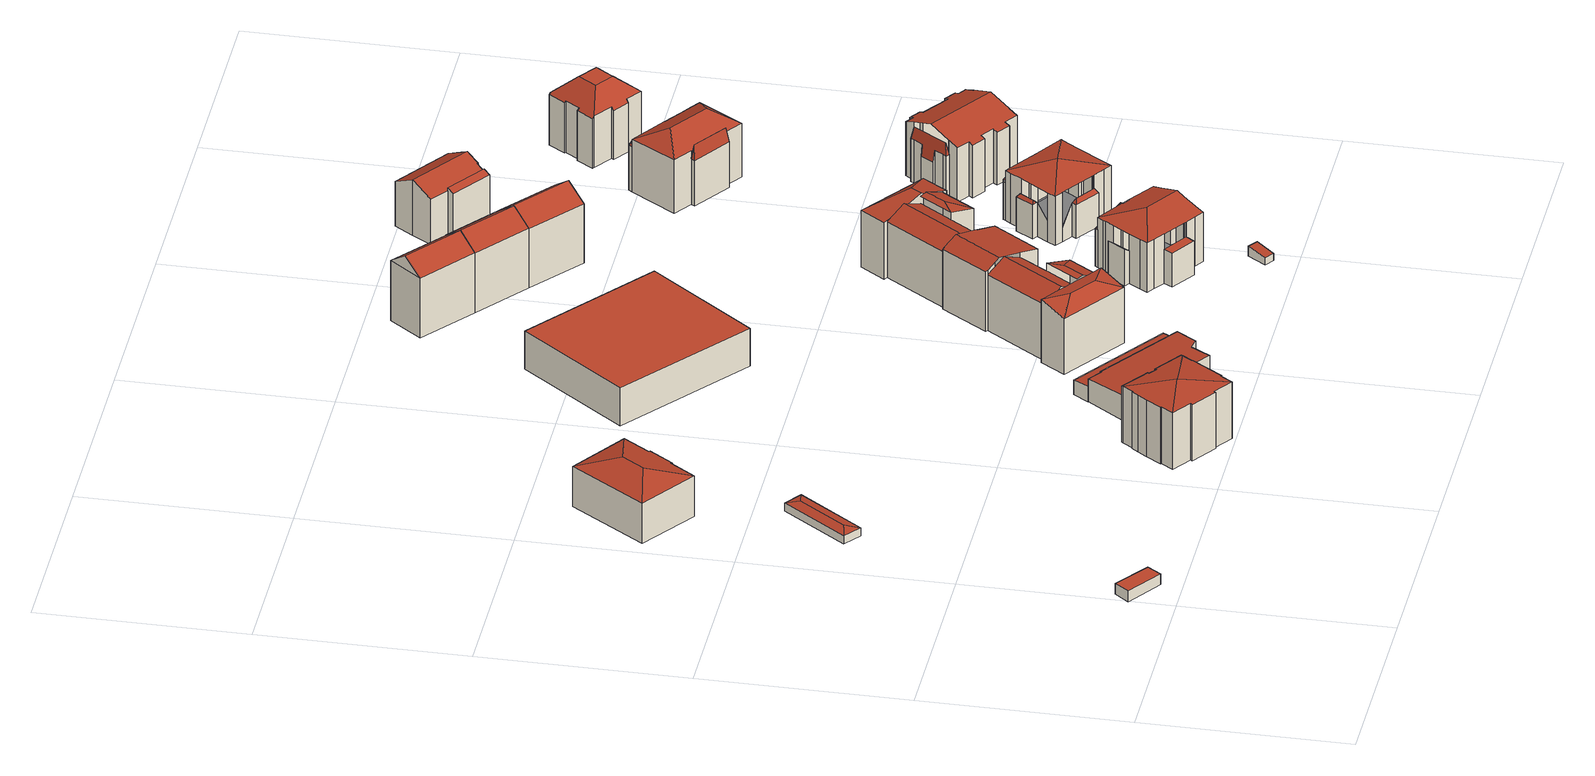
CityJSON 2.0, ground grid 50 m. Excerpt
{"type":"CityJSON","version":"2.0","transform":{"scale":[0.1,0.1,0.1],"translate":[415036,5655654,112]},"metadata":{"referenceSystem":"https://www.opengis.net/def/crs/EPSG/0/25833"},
"CityObjects":{
"building1":{"type":"Building","attributes":{"Dachtyp_tdc":"tdcPolyFlatRoof","Gemeindeschluessel":14612000,"Dachneigung":0,"QualitaetDacherkennung":69,"Geometrietyp2DReferenz":"3000","measuredHeight":2.76,"function":"31001_9998","roofType":"1000"},"geometry":[{"type":"Solid","lod":"2","boundaries":[[[[0,1,2,3]],[[1,4,5,2]],[[4,6,7,5]],[[6,0,3,7]],[[3,2,5,7]],[[6,4,1,0]]]],"semantics":{"surfaces":[{"type":"WallSurface"},{"type":"GroundSurface"},{"type":"RoofSurface"}],"values":[[0,0,0,0,1,2]]}}]},
"building2":{"type":"Building","attributes":{"Dachtyp_tdc":"tdcFreeFormRoof","Gemeindeschluessel":14612000,"Dachneigung":12.71,"QualitaetDacherkennung":37,"Geometrietyp2DReferenz":"3000","measuredHeight":2.63,"function":"31001_9998","roofType":"5000"},"geometry":[{"type":"Solid","lod":"2","boundaries":[[[[8,9,10,11]],[[9,12,13,10]],[[12,14,15,13]],[[14,8,11,15]],[[16,17,14,12]],[[16,12,9]],[[17,16,9,8]],[[17,8,14]],[[11,10,13,15]]]],"semantics":{"surfaces":[{"type":"WallSurface"},{"type":"RoofSurface"},{"type":"GroundSurface"}],"values":[[0,0,0,0,1,1,1,1,2]]}}]},
"building3":{"type":"Building","attributes":{"Dachtyp_tdc":"tdcHipRoof","Gemeindeschluessel":14612000,"Dachneigung":14.93,"QualitaetDacherkennung":71,"Geometrietyp2DReferenz":"3000","measuredHeight":12.86,"function":"31001_9998","roofType":"3200"},"geometry":[{"type":"Solid","lod":"2","boundaries":[[[[18,19,20,21]],[[19,22,23,20]],[[22,24,25,23]],[[24,26,27,25]],[[26,28,29,27]],[[28,30,31,29]],[[30,32,33,31]],[[32,18,21,33]],[[28,26,34]],[[24,22,35]],[[26,24,35,34]],[[22,19,18,32,30,28,34,35]],[[21,20,23,25,27,29,31,33]]]],"semantics":{"surfaces":[{"type":"WallSurface"},{"type":"RoofSurface"},{"type":"GroundSurface"}],"values":[[0,0,0,0,0,0,0,0,1,1,1,1,2]]}}]},
"building4":{"type":"Building","attributes":{"Dachtyp_tdc":"tdcTentRoof","Gemeindeschluessel":14612000,"Dachneigung":10.24,"QualitaetDacherkennung":64,"Geometrietyp2DReferenz":"3000","measuredHeight":16.2,"function":"31001_9998","roofType":"3500"},"geometry":[{"type":"Solid","lod":"2","boundaries":[[[[36,37,38,39]],[[37,40,41,38]],[[40,42,43,41]],[[42,44,45,43]],[[44,46,47,45]],[[46,48,49,47]],[[48,50,51,49]],[[50,52,53,51]],[[52,54,55,53]],[[54,56,57,55]],[[56,58,59,57]],[[58,60,61,59]],[[60,62,63,61]],[[62,64,65,63]],[[64,66,67,65]],[[66,68,69,67]],[[68,70,71,69]],[[70,72,73,71]],[[72,74,75,73]],[[74,76,77,75]],[[76,78,79,77]],[[78,80,81,79]],[[80,82,83,81]],[[82,84,85,83]],[[84,36,39,85]],[[60,58,56,54,52,50,48,46,44,86]],[[70,68,66,64,62,60,86]],[[80,78,76,74,72,70,86]],[[44,42,40,37,36,84,82,80,86]],[[39,38,41,43,45,47,49,51,53,55,57,59,61,63,65,67,69,71,73,75,77,79,81,83,85]]]],"semantics":{"surfaces":[{"type":"WallSurface"},{"type":"RoofSurface"},{"type":"GroundSurface"}],"values":[[0,0,0,0,0,0,0,0,0,0,0,0,0,0,0,0,0,0,0,0,0,0,0,0,0,1,1,1,1,2]]}}]},
"building5":{"type":"Building","attributes":{"Dachtyp_tdc":"tdcPolyFlatRoof","Gemeindeschluessel":14612000,"Dachneigung":2.62,"QualitaetDacherkennung":71,"Geometrietyp2DReferenz":"3000","measuredHeight":6.66,"function":"31001_9998","roofType":"2100"},"geometry":[{"type":"Solid","lod":"2","boundaries":[[[[87,88,89,90]],[[88,91,92,89]],[[91,93,94,92]],[[93,95,96,94]],[[95,97,98,96]],[[97,99,100,98]],[[99,101,102,100]],[[101,103,104,102]],[[103,87,90,104]],[[103,101,99,97,95,93,91,88,87]],[[90,89,92,94,96,98,100,102,104]]]],"semantics":{"surfaces":[{"type":"WallSurface"},{"type":"RoofSurface"},{"type":"GroundSurface"}],"values":[[0,0,0,0,0,0,0,0,0,1,2]]}}]},
"building6":{"type":"Building","attributes":{"Dachtyp_tdc":"tdcPolyFlatRoof","Gemeindeschluessel":14612000,"Dachneigung":3.38,"QualitaetDacherkennung":70,"Geometrietyp2DReferenz":"3000","measuredHeight":4.1,"function":"31001_9998","roofType":"2100"},"geometry":[{"type":"Solid","lod":"2","boundaries":[[[[105,106,107,108]],[[106,109,110,107]],[[109,111,112,110]],[[111,113,114,112]],[[113,115,116,114]],[[115,105,108,116]],[[115,113,111,109,106,105]],[[108,107,110,112,114,116]]]],"semantics":{"surfaces":[{"type":"WallSurface"},{"type":"RoofSurface"},{"type":"GroundSurface"}],"values":[[0,0,0,0,0,0,1,2]]}}]},
"building7":{"type":"Building","attributes":{"Dachtyp_tdc":"tdcPolyFlatRoof","Gemeindeschluessel":14612000,"Dachneigung":0,"QualitaetDacherkennung":3,"Geometrietyp2DReferenz":"3000","measuredHeight":9.87,"function":"31001_3211","roofType":"1000"},"geometry":[{"type":"Solid","lod":"2","boundaries":[[[[117,118,119,120]],[[118,121,122,119]],[[121,123,124,122]],[[123,117,120,124]],[[123,121,118,117]],[[120,119,122,124]]]],"semantics":{"surfaces":[{"type":"WallSurface"},{"type":"RoofSurface"},{"type":"GroundSurface"}],"values":[[0,0,0,0,1,2]]}}]},
"building8":{"type":"Building","attributes":{"name":"51. Grundschule An den Platanen Dresden","Gemeindeschluessel":14612000,"Geometrietyp2DReferenz":"3000","function":"31001_3021","roofType":"9999"},"children":["building8-1","building8-2","building8-3","building8-4","building8-5","building8-6","building8-7"]},
"building8-1":{"type":"BuildingPart","attributes":{"Dachtyp_tdc":"tdcHipAndGableRoof","Dachneigung":25.54,"QualitaetDacherkennung":54,"Geometrietyp2DReferenz":"3000","measuredHeight":17.11,"roofType":"5000"},"parents":["building8"],"geometry":[{"type":"MultiSurface","lod":"2","boundaries":[[[125,126,127,128]],[[126,129,130,131,127]],[[129,126,132]],[[126,125,133,134,132]],[[135,129,132,134,136,137]],[[128,127,131,138,139]]],"semantics":{"surfaces":[{"type":"WallSurface"},{"type":"RoofSurface"},{"type":"GroundSurface"}],"values":[0,0,1,1,1,2]}}]},
"building8-2":{"type":"BuildingPart","attributes":{"Dachtyp_tdc":"tdcGableRoof","Dachneigung":26.03,"QualitaetDacherkennung":68,"Geometrietyp2DReferenz":"3000","measuredHeight":17.09,"roofType":"3100"},"parents":["building8"],"geometry":[{"type":"MultiSurface","lod":"2","boundaries":[[[140,141,142,143]],[[141,140,144,145,146,147]],[[148,130,149,150,146,145]],[[143,142,138,131,151,152]]],"semantics":{"surfaces":[{"type":"WallSurface"},{"type":"RoofSurface"},{"type":"GroundSurface"}],"values":[0,1,1,2]}}]},
"building8-3":{"type":"BuildingPart","attributes":{"Dachtyp_tdc":"tdcHipRoof","Dachneigung":34.78,"QualitaetDacherkennung":42,"Geometrietyp2DReferenz":"3000","measuredHeight":17.16,"roofType":"3200"},"parents":["building8"],"geometry":[{"type":"MultiSurface","lod":"2","boundaries":[[[153,154,155,156,157]],[[154,158,159,155]],[[158,160,161,159]],[[160,162,163,161]],[[162,164,165,163]],[[164,166,165]],[[162,160,167]],[[158,154,168]],[[160,158,168,167]],[[154,153,169,170,171,172,173,164,162,167,168]],[[174,156,155,159,161,163,165]]],"semantics":{"surfaces":[{"type":"WallSurface"},{"type":"RoofSurface"},{"type":"GroundSurface"}],"values":[0,0,0,0,0,0,1,1,1,1,2]}}]},
"building8-4":{"type":"BuildingPart","attributes":{"Dachtyp_tdc":"tdcGableRoof","Dachneigung":14.1,"QualitaetDacherkennung":38,"Geometrietyp2DReferenz":"3000","measuredHeight":17.57,"roofType":"3100"},"parents":["building8"],"geometry":[{"type":"MultiSurface","lod":"2","boundaries":[[[175,176,140,143,177]],[[178,179,180,151,148]],[[179,181,182,180]],[[181,183,184,182]],[[183,185,186,184]],[[187,188,189,190,191]],[[188,175,177,189]],[[192,183,181,179,178,193]],[[193,176,175,188,187,192]],[[177,143,152,151,180,182,184,194,190,189]]],"semantics":{"surfaces":[{"type":"WallSurface"},{"type":"RoofSurface"},{"type":"GroundSurface"}],"values":[0,0,0,0,0,0,0,1,1,2]}}]},
"building8-5":{"type":"BuildingPart","attributes":{"Dachtyp_tdc":"tdcGableRoof","Dachneigung":25.75,"QualitaetDacherkennung":69,"Geometrietyp2DReferenz":"3000","measuredHeight":17.12,"roofType":"3100"},"parents":["building8"],"geometry":[{"type":"MultiSurface","lod":"2","boundaries":[[[186,195,196,184]],[[166,191,190,165]],[[197,185,198,199,172,200]],[[166,173,199,198,201,191]],[[186,185,197,195]],[[196,174,165,190,194,184]]],"semantics":{"surfaces":[{"type":"WallSurface"},{"type":"RoofSurface"},{"type":"GroundSurface"}],"values":[0,0,1,1,0,2]}}]},
"building8-6":{"type":"BuildingPart","attributes":{"Dachtyp_tdc":"tdcHipAndGableRoof","Dachneigung":25.68,"QualitaetDacherkennung":59,"Geometrietyp2DReferenz":"3000","measuredHeight":17.2,"roofType":"5000"},"parents":["building8"],"geometry":[{"type":"MultiSurface","lod":"2","boundaries":[[[202,203,204,196,195,197]],[[203,157,156,204]],[[203,202,205]],[[202,206,207,205]],[[157,203,205,207,169]],[[174,196,204,156]]],"semantics":{"surfaces":[{"type":"WallSurface"},{"type":"RoofSurface"},{"type":"GroundSurface"}],"values":[0,0,1,1,1,2]}}]},
"building8-7":{"type":"BuildingPart","attributes":{"Dachtyp_tdc":"tdcHipAndGableRoof","Dachneigung":12.92,"QualitaetDacherkennung":42,"Geometrietyp2DReferenz":"3000","measuredHeight":17.46,"roofType":"5000"},"parents":["building8"],"geometry":[{"type":"MultiSurface","lod":"2","boundaries":[[[208,142,141]],[[208,209,210,142]],[[209,211,212,210]],[[211,213,214,212]],[[213,215,216,214]],[[215,217,128,216]],[[217,125,128]],[[213,211,218]],[[211,209,208,147,150,219,220,218]],[[220,136,133,217,215,213,218]],[[139,138,142,210,212,214,216,128]]],"semantics":{"surfaces":[{"type":"WallSurface"},{"type":"RoofSurface"},{"type":"GroundSurface"}],"values":[0,0,0,0,0,0,0,1,1,1,2]}}]},
"building9":{"type":"Building","attributes":{"Dachtyp_tdc":"tdcGableRoof","Gemeindeschluessel":14612000,"Dachneigung":35.51,"QualitaetDacherkennung":76,"Geometrietyp2DReferenz":"3000","measuredHeight":19.18,"function":"31001_9998","roofType":"3100"},"geometry":[{"type":"Solid","lod":"2","boundaries":[[[[221,222,223,224]],[[222,225,226,223]],[[225,227,228,226]],[[227,221,224,228]],[[225,222,229]],[[221,227,230]],[[222,221,230,229]],[[227,225,229,230]],[[224,223,226,228]]]],"semantics":{"surfaces":[{"type":"WallSurface"},{"type":"RoofSurface"},{"type":"GroundSurface"}],"values":[[0,0,0,0,0,0,1,1,2]]}}]},
"building10":{"type":"Building","attributes":{"Dachtyp_tdc":"tdcPolyFlatRoof","Gemeindeschluessel":14612000,"Dachneigung":8.38,"QualitaetDacherkennung":58,"Geometrietyp2DReferenz":"3000","measuredHeight":2.57,"function":"31001_9998","roofType":"2100"},"geometry":[{"type":"Solid","lod":"2","boundaries":[[[[231,232,233,234]],[[231,235,236,232]],[[233,237,238,234]],[[232,236,237,233]],[[236,235,238,237]],[[235,231,234,238]]]],"semantics":{"surfaces":[{"type":"WallSurface"},{"type":"RoofSurface"},{"type":"GroundSurface"}],"values":[[0,1,2,0,0,0]]}}]},
"building11":{"type":"Building","attributes":{"Gemeindeschluessel":14612000,"Geometrietyp2DReferenz":"3000","function":"31001_9998","roofType":"9999"},"children":["building11-1","building11-2","building11-3","building11-4","building11-5","building11-6"]},
"building11-1":{"type":"BuildingPart","attributes":{"Dachtyp_tdc":"tdcPolyFlatRoof","Dachneigung":0,"QualitaetDacherkennung":38,"Geometrietyp2DReferenz":"3000","measuredHeight":8.93,"roofType":"1000"},"parents":["building11"],"geometry":[{"type":"MultiSurface","lod":"2","boundaries":[[[239,240,241,242]],[[243,244,245,246]],[[244,247,248,245]],[[247,239,242,248]],[[247,244,243,240,239]],[[242,241,246,245,248]]],"semantics":{"surfaces":[{"type":"WallSurface"},{"type":"RoofSurface"},{"type":"GroundSurface"}],"values":[0,0,0,0,1,2]}}]},
"building11-2":{"type":"BuildingPart","attributes":{"Dachtyp_tdc":"tdcFreeFormRoof","Dachneigung":45.51,"QualitaetDacherkennung":10,"Geometrietyp2DReferenz":"3000","measuredHeight":9.56,"roofType":"5000"},"parents":["building11"],"geometry":[{"type":"MultiSurface","lod":"2","boundaries":[[[249,250,251,252]],[[250,253,254,251]],[[253,255,256,254]],[[257,255,253]],[[258,257,253,250]],[[258,250,249]],[[257,258,249,259,255]],[[252,251,254,256,260]]],"semantics":{"surfaces":[{"type":"WallSurface"},{"type":"RoofSurface"},{"type":"GroundSurface"}],"values":[0,0,0,1,1,1,1,2]}}]},
"building11-3":{"type":"BuildingPart","attributes":{"Dachtyp_tdc":"tdcPolyFlatRoof","Dachneigung":36.51,"QualitaetDacherkennung":30,"Geometrietyp2DReferenz":"3000","measuredHeight":9.59,"roofType":"2100"},"parents":["building11"],"geometry":[{"type":"MultiSurface","lod":"2","boundaries":[[[261,262,263,264]],[[262,265,266,263]],[[265,267,268,266]],[[267,265,262,261]],[[264,263,266,268]]],"semantics":{"surfaces":[{"type":"WallSurface"},{"type":"RoofSurface"},{"type":"GroundSurface"}],"values":[0,0,0,1,2]}}]},
"building11-4":{"type":"BuildingPart","attributes":{"Dachtyp_tdc":"tdcFreeFormRoof","Dachneigung":57.01,"QualitaetDacherkennung":15,"Geometrietyp2DReferenz":"3000","measuredHeight":11.23,"roofType":"5000"},"parents":["building11"],"geometry":[{"type":"MultiSurface","lod":"2","boundaries":[[[269,270,271,272]],[[270,273,274,271]],[[275,269,272,276]],[[273,270,277]],[[270,269,278,277]],[[278,275,273,277]],[[275,278,269]],[[272,271,274,276]]],"semantics":{"surfaces":[{"type":"WallSurface"},{"type":"RoofSurface"},{"type":"GroundSurface"}],"values":[0,0,0,1,1,1,0,2]}}]},
"building11-5":{"type":"BuildingPart","attributes":{"Dachtyp_tdc":"tdcPolyFlatRoof","Dachneigung":21.27,"QualitaetDacherkennung":13,"Geometrietyp2DReferenz":"3000","measuredHeight":13.03,"roofType":"2100"},"parents":["building11"],"geometry":[{"type":"MultiSurface","lod":"2","boundaries":[[[279,280,281,282]],[[280,283,284,281]],[[285,279,282,286]],[[285,283,280,279]],[[282,281,284,286]]],"semantics":{"surfaces":[{"type":"WallSurface"},{"type":"RoofSurface"},{"type":"GroundSurface"}],"values":[0,0,0,1,2]}}]},
"building11-6":{"type":"BuildingPart","attributes":{"Dachtyp_tdc":"tdcHipAndGableRoof","Dachneigung":15.83,"QualitaetDacherkennung":47,"Geometrietyp2DReferenz":"3000","measuredHeight":15.19,"roofType":"5000"},"parents":["building11"],"geometry":[{"type":"MultiSurface","lod":"2","boundaries":[[[287,288,275,276,284,283]],[[289,290,291,292,293,294,295,296]],[[295,297,298,299,300,301,302,303,304,305,296]],[[305,306,307,308,288,287,289,296]],[[274,309,252,260,256,310,311,312,245,246,241,313,314,315,264,268,316,317,286,284,276]],[[308,307,309,274,273]],[[307,306,252,309]],[[306,249,252]],[[304,303,310,256,255]],[[303,302,311,310]],[[302,301,312,311]],[[301,300,245,312]],[[300,299,243,246,245]],[[298,241,240]],[[298,297,313,241]],[[297,295,314,313]],[[295,294,315,314]],[[294,293,264,315]],[[293,261,264]],[[292,268,267]],[[292,291,316,268]],[[291,290,317,316]],[[290,289,285,286,317]]],"semantics":{"surfaces":[{"type":"WallSurface"},{"type":"RoofSurface"},{"type":"GroundSurface"}],"values":[0,1,1,1,2,0,0,0,0,0,0,0,0,0,0,0,0,0,0,0,0,0,0]}}]},
"building12":{"type":"Building","attributes":{"Dachtyp_tdc":"tdcGableRoof","Gemeindeschluessel":14612000,"Dachneigung":35.59,"QualitaetDacherkennung":76,"Geometrietyp2DReferenz":"3000","measuredHeight":19.2,"function":"31001_9998","roofType":"3100"},"geometry":[{"type":"Solid","lod":"2","boundaries":[[[[318,319,320,223]],[[319,321,322,320]],[[321,323,226,322]],[[323,318,223,226]],[[321,319,324]],[[318,323,325]],[[319,318,325,324]],[[323,321,324,325]],[[223,320,322,226]]]],"semantics":{"surfaces":[{"type":"WallSurface"},{"type":"RoofSurface"},{"type":"GroundSurface"}],"values":[[0,0,0,0,0,0,1,1,2]]}}]},
"building13":{"type":"Building","attributes":{"Dachtyp_tdc":"tdcGableRoof","Gemeindeschluessel":14612000,"Dachneigung":35.49,"QualitaetDacherkennung":74,"Geometrietyp2DReferenz":"3000","measuredHeight":19.19,"function":"31001_9998","roofType":"3100"},"geometry":[{"type":"Solid","lod":"2","boundaries":[[[[326,327,328,320]],[[327,329,330,328]],[[329,331,322,330]],[[331,326,320,322]],[[329,327,332]],[[326,331,333]],[[327,326,333,332]],[[331,329,332,333]],[[320,328,330,322]]]],"semantics":{"surfaces":[{"type":"WallSurface"},{"type":"RoofSurface"},{"type":"GroundSurface"}],"values":[[0,0,0,0,0,0,1,1,2]]}}]},
"building14":{"type":"Building","attributes":{"Gemeindeschluessel":14612000,"Geometrietyp2DReferenz":"3000","function":"31001_9998","roofType":"9999"},"children":["building14-1","building14-2","building14-3","building14-4","building14-5","building14-6"]},
"building14-1":{"type":"BuildingPart","attributes":{"Dachtyp_tdc":"tdcFreeFormRoof","Dachneigung":45.38,"QualitaetDacherkennung":13,"Geometrietyp2DReferenz":"3000","measuredHeight":9.61,"roofType":"5000"},"parents":["building14"],"geometry":[{"type":"MultiSurface","lod":"2","boundaries":[[[334,335,336,337]],[[335,338,339,336]],[[338,340,341,339]],[[342,343,344,345]],[[343,334,337,344]],[[346,340,338,335,347]],[[335,334,343,347]],[[343,342,346,347]],[[337,336,339,341,348,345,344]]],"semantics":{"surfaces":[{"type":"WallSurface"},{"type":"RoofSurface"},{"type":"GroundSurface"}],"values":[0,0,0,0,0,1,1,1,2]}}]},
"building14-2":{"type":"BuildingPart","attributes":{"Dachtyp_tdc":"tdcTentRoof","Dachneigung":16.55,"QualitaetDacherkennung":51,"Geometrietyp2DReferenz":"3000","measuredHeight":15.29,"roofType":"3500"},"parents":["building14"],"geometry":[{"type":"MultiSurface","lod":"2","boundaries":[[[349,350,351,352,353]],[[354,355,356,357,349,353]],[[358,359,360,361,362,354,353]],[[352,363,364,365,358,353]],[[366,367,368,369,370,371,345,348,341,372,373,374,375,376,377,378,379,380,381]],[[358,365,379,378]],[[365,382,379]],[[364,363,366,381]],[[363,352,367,366]],[[352,383,384,367]],[[351,350,385,369,368,386]],[[349,357,371,370,387]],[[357,356,345,371]],[[356,342,345]],[[355,341,340]],[[355,354,372,341]],[[354,362,373,372]],[[362,361,374,373]],[[361,388,374]],[[360,359,377,376,389]],[[359,358,378,377]]],"semantics":{"surfaces":[{"type":"RoofSurface"},{"type":"GroundSurface"},{"type":"WallSurface"}],"values":[0,0,0,0,1,2,2,2,2,2,2,2,2,2,2,2,2,2,2,2,2]}}]},
"building14-3":{"type":"BuildingPart","attributes":{"Dachtyp_tdc":"tdcFreeFormRoof","Dachneigung":46.79,"QualitaetDacherkennung":14,"Geometrietyp2DReferenz":"3000","measuredHeight":9.69,"roofType":"5000"},"parents":["building14"],"geometry":[{"type":"MultiSurface","lod":"2","boundaries":[[[382,390,380,379]],[[390,391,392,380]],[[391,393,394,392]],[[393,395,381,394]],[[395,393,396]],[[393,391,397,396]],[[391,390,397]],[[390,382,398]],[[390,398,395,396,397]],[[380,392,394,381,380,379]]],"semantics":{"surfaces":[{"type":"WallSurface"},{"type":"RoofSurface"},{"type":"GroundSurface"}],"values":[0,0,0,0,1,1,1,1,1,2]}}]},
"building14-4":{"type":"BuildingPart","attributes":{"Dachtyp_tdc":"tdcFreeFormRoof","Dachneigung":59.62,"QualitaetDacherkennung":29,"Geometrietyp2DReferenz":"3000","measuredHeight":10.03,"roofType":"5000"},"parents":["building14"],"geometry":[{"type":"MultiSurface","lod":"2","boundaries":[[[399,400,375,401]],[[400,402,377,375]],[[402,389,376,377]],[[388,403,404,374]],[[403,399,401,404]],[[400,389,402,400,399,405]],[[399,403,406,405]],[[403,388,406]],[[388,400,405,406]],[[401,375,377,376,375,374,404]]],"semantics":{"surfaces":[{"type":"WallSurface"},{"type":"RoofSurface"},{"type":"GroundSurface"}],"values":[0,0,0,0,0,1,1,1,1,2]}}]},
"building14-5":{"type":"BuildingPart","attributes":{"Dachtyp_tdc":"tdcFreeFormRoof","Dachneigung":71.52,"QualitaetDacherkennung":20,"Geometrietyp2DReferenz":"3000","measuredHeight":11.53,"roofType":"5000"},"parents":["building14"],"geometry":[{"type":"MultiSurface","lod":"2","boundaries":[[[407,408,409,410]],[[408,387,370,409]],[[385,407,410,369]],[[387,408,411]],[[412,411,408,407]],[[412,407,385]],[[385,387,411,412]],[[410,409,370,369]]],"semantics":{"surfaces":[{"type":"WallSurface"},{"type":"RoofSurface"},{"type":"GroundSurface"}],"values":[0,0,0,1,1,1,1,2]}}]},
"building14-6":{"type":"BuildingPart","attributes":{"Dachtyp_tdc":"tdcGableRoof","Dachneigung":13.61,"QualitaetDacherkennung":9,"Geometrietyp2DReferenz":"3000","measuredHeight":11.21,"roofType":"3100"},"parents":["building14"],"geometry":[{"type":"MultiSurface","lod":"2","boundaries":[[[384,413,414,367]],[[413,415,416,414]],[[417,418,383,419]],[[415,417,419,386]],[[384,383,418,413]],[[413,418,417,415]],[[416,368,367,414]],[[415,386,368,416]]],"semantics":{"surfaces":[{"type":"WallSurface"},{"type":"RoofSurface"},{"type":"GroundSurface"}],"values":[0,0,1,1,0,0,2,0]}}]},
"building15":{"type":"Building","attributes":{"Gemeindeschluessel":14612000,"Geometrietyp2DReferenz":"3000","function":"31001_9998","roofType":"9999"},"children":["building15-1","building15-2"]},
"building15-1":{"type":"BuildingPart","attributes":{"Dachtyp_tdc":"tdcPolyFlatRoof","Dachneigung":26.9,"QualitaetDacherkennung":48,"Geometrietyp2DReferenz":"3000","measuredHeight":12.46,"roofType":"2100"},"parents":["building15"],"geometry":[{"type":"MultiSurface","lod":"2","boundaries":[[[420,421,422,423,424]],[[421,425,426,422]],[[425,427,428,429,426]],[[425,421,420,427]],[[429,423,422,426]]],"semantics":{"surfaces":[{"type":"WallSurface"},{"type":"RoofSurface"},{"type":"GroundSurface"}],"values":[0,0,0,1,2]}}]},
"building15-2":{"type":"BuildingPart","attributes":{"Dachtyp_tdc":"tdcGableRoof","Dachneigung":26.63,"QualitaetDacherkennung":38,"Geometrietyp2DReferenz":"3000","measuredHeight":14.5,"roofType":"3100"},"parents":["building15"],"geometry":[{"type":"MultiSurface","lod":"2","boundaries":[[[428,430,431,429]],[[430,432,433,431]],[[432,434,435,433]],[[434,436,437,435]],[[436,438,439,437]],[[438,440,441,439]],[[440,442,443,441]],[[442,444,445,443]],[[444,446,447,445]],[[446,424,423,447]],[[442,440,438,436,434,432]],[[432,430,428,424,446,444,442]],[[423,429,431,433,435,437,439,441,443,445,447]]],"semantics":{"surfaces":[{"type":"WallSurface"},{"type":"RoofSurface"},{"type":"GroundSurface"}],"values":[0,0,0,0,0,0,0,0,0,0,1,1,2]}}]},
"building16":{"type":"Building","attributes":{"Gemeindeschluessel":14612000,"Geometrietyp2DReferenz":"3000","function":"31001_9998","roofType":"9999"},"children":["building16-1","building16-2","building16-3"]},
"building16-1":{"type":"BuildingPart","attributes":{"Dachtyp_tdc":"tdcFreeFormRoof","Dachneigung":80.83,"QualitaetDacherkennung":26,"Geometrietyp2DReferenz":"3000","measuredHeight":14.33,"roofType":"5000"},"parents":["building16"],"geometry":[{"type":"MultiSurface","lod":"2","boundaries":[[[448,449,450,451]],[[449,452,453,450]],[[452,454,455,453]],[[454,456,457,455]],[[456,458,459,457]],[[458,460,461,459]],[[460,462,463,461]],[[462,464,465,463]],[[466,448,451,467]],[[464,462,468]],[[462,460,458,456,454,452,449,448,469,468]],[[448,466,469]],[[466,470,464,468,469]],[[451,450,453,455,457,459,461,463,465,471,467]]],"semantics":{"surfaces":[{"type":"WallSurface"},{"type":"RoofSurface"},{"type":"GroundSurface"}],"values":[0,0,0,0,0,0,0,0,0,1,1,1,1,2]}}]},
"building16-2":{"type":"BuildingPart","attributes":{"Dachtyp_tdc":"tdcFreeFormRoof","Dachneigung":78.17,"QualitaetDacherkennung":27,"Geometrietyp2DReferenz":"3000","measuredHeight":14.26,"roofType":"5000"},"parents":["building16"],"geometry":[{"type":"MultiSurface","lod":"2","boundaries":[[[472,473,474,475]],[[473,476,477,474]],[[476,478,479,477]],[[478,480,481,479]],[[480,482,483,481]],[[482,484,485,483]],[[484,486,487,485]],[[488,489,490,491]],[[489,472,475,490]],[[486,484,492]],[[484,482,480,478,476,473,472,489,493,492]],[[489,488,493]],[[488,494,486,492,493]],[[475,474,477,479,481,483,485,487,495,491,490]]],"semantics":{"surfaces":[{"type":"WallSurface"},{"type":"RoofSurface"},{"type":"GroundSurface"}],"values":[0,0,0,0,0,0,0,0,0,1,1,1,1,2]}}]},
"building16-3":{"type":"BuildingPart","attributes":{"Dachtyp_tdc":"tdcGableRoof","Dachneigung":18.78,"QualitaetDacherkennung":44,"Geometrietyp2DReferenz":"3000","measuredHeight":16.98,"roofType":"3100"},"parents":["building16"],"geometry":[{"type":"MultiSurface","lod":"2","boundaries":[[[496,497,498,499]],[[497,500,501,498]],[[500,502,503,501]],[[502,504,505,503]],[[504,506,507,505]],[[506,508,509,507]],[[508,510,511,509]],[[510,512,513,511]],[[512,514,515,513]],[[514,516,488,491,515]],[[517,518,519,487,486]],[[518,520,521,519]],[[520,522,523,521]],[[522,524,525,523]],[[524,526,527,525]],[[526,528,529,527]],[[528,530,531,529]],[[530,532,533,531]],[[532,534,535,533]],[[534,536,537,535]],[[536,538,467,537]],[[538,466,467]],[[539,465,464]],[[539,496,499,465]],[[540,538,536,534,532,530,528,526,524,522,520,518,517,541]],[[541,516,514,512,510,508,506,504,502,500,497,496,539,540]],[[499,498,501,503,505,507,509,511,513,515,491,495,487,519,521,523,525,527,529,531,533,535,537,467,471,465]]],"semantics":{"surfaces":[{"type":"WallSurface"},{"type":"RoofSurface"},{"type":"GroundSurface"}],"values":[0,0,0,0,0,0,0,0,0,0,0,0,0,0,0,0,0,0,0,0,0,0,0,0,1,1,2]}}]},
"building17":{"type":"Building","attributes":{"Gemeindeschluessel":14612000,"Geometrietyp2DReferenz":"3000","function":"31001_9998","roofType":"9999"},"children":["building17-1","building17-2","building17-3"]},
"building17-1":{"type":"BuildingPart","attributes":{"Dachtyp_tdc":"tdcFreeFormRoof","Dachneigung":81.55,"QualitaetDacherkennung":28,"Geometrietyp2DReferenz":"3000","measuredHeight":15.59,"roofType":"5000"},"parents":["building17"],"geometry":[{"type":"MultiSurface","lod":"2","boundaries":[[[542,543,544,545]],[[543,546,547,544]],[[546,548,547]],[[549,542,545,550]],[[548,546,543,551]],[[543,542,552,551]],[[542,549,552]],[[549,548,551,552]],[[545,544,547,550]]],"semantics":{"surfaces":[{"type":"WallSurface"},{"type":"RoofSurface"},{"type":"GroundSurface"}],"values":[0,0,0,0,1,1,1,1,2]}}]},
"building17-2":{"type":"BuildingPart","attributes":{"Dachtyp_tdc":"tdcHipRoof","Dachneigung":27.14,"QualitaetDacherkennung":47,"Geometrietyp2DReferenz":"3000","measuredHeight":17.32,"roofType":"3200"},"parents":["building17"],"geometry":[{"type":"MultiSurface","lod":"2","boundaries":[[[553,554,555,556]],[[554,557,558,555]],[[557,559,550,558]],[[559,549,550]],[[560,561,562,547]],[[561,563,564,565,562]],[[566,567,568,569,570]],[[567,553,556,568]],[[563,561,571]],[[557,554,572]],[[561,560,559,557,572,571]],[[554,553,567,566,563,571,572]],[[556,555,558,550,547,562,565,569,568]]],"semantics":{"surfaces":[{"type":"WallSurface"},{"type":"RoofSurface"},{"type":"GroundSurface"}],"values":[0,0,0,0,0,0,0,0,1,1,1,1,2]}}]},
"building17-3":{"type":"BuildingPart","attributes":{"Dachtyp_tdc":"tdcFreeFormRoof","Dachneigung":67.16,"QualitaetDacherkennung":19,"Geometrietyp2DReferenz":"3000","measuredHeight":12.97,"roofType":"5000"},"parents":["building17"],"geometry":[{"type":"MultiSurface","lod":"2","boundaries":[[[564,573,574,565]],[[573,575,576,574]],[[575,570,569,576]],[[577,570,575]],[[578,577,575,573]],[[578,573,564]],[[577,578,564,570]],[[565,574,576,569]]],"semantics":{"surfaces":[{"type":"WallSurface"},{"type":"RoofSurface"},{"type":"GroundSurface"}],"values":[0,0,0,1,1,1,1,2]}}]},
"building18":{"type":"Building","attributes":{"Dachtyp_tdc":"tdcPolyFlatRoof","Gemeindeschluessel":14612000,"Dachneigung":0,"QualitaetDacherkennung":50,"Geometrietyp2DReferenz":"3000","measuredHeight":3.55,"function":"31001_9998","roofType":"1000"},"geometry":[{"type":"Solid","lod":"2","boundaries":[[[[579,580,581,568]],[[580,582,583,581]],[[582,584,555,583]],[[584,585,556,555]],[[585,579,568,556]],[[585,584,582,580,579]],[[568,581,583,555,556]]]],"semantics":{"surfaces":[{"type":"WallSurface"},{"type":"RoofSurface"},{"type":"GroundSurface"}],"values":[[0,0,0,0,0,1,2]]}}]},
"building19":{"type":"Building","attributes":{"Dachtyp_tdc":"tdcCutTentRoof","Gemeindeschluessel":14612000,"Dachneigung":41.49,"QualitaetDacherkennung":51,"Geometrietyp2DReferenz":"3000","measuredHeight":17.78,"function":"31001_9998","roofType":"9999"},"geometry":[{"type":"Solid","lod":"2","boundaries":[[[[586,587,588,589]],[[587,590,591,588]],[[590,592,593,591]],[[592,594,595,593]],[[594,596,597,595]],[[596,598,599,597]],[[598,600,601,599]],[[600,602,603,601]],[[602,604,605,603]],[[604,606,607,605]],[[606,608,609,607]],[[608,610,611,609]],[[610,612,613,611]],[[612,614,615,613]],[[616,617,618,619,620,621,622,623]],[[594,592,590,587,586,616,623,624]],[[608,606,604,602,600,598,596,594,624,625]],[[621,626,614,612,610,608,625,622]],[[625,624,623,622]],[[614,626,627,615]],[[626,621,628,627]],[[621,620,629,628]],[[620,619,630,629]],[[619,618,631,630]],[[618,617,632,631]],[[617,616,633,632]],[[616,586,589,633]],[[615,627,628,629,630,631,632,633,589,588,591,593,595,597,599,601,603,605,607,609,611,613]]]],"semantics":{"surfaces":[{"type":"WallSurface"},{"type":"RoofSurface"},{"type":"GroundSurface"}],"values":[[0,0,0,0,0,0,0,0,0,0,0,0,0,0,1,1,1,1,1,0,0,0,0,0,0,0,0,2]]}}]}
},
"vertices":[
[26,144,29],[108,85,29],[108,85,1],[26,144,1],[85,52,29],[85,52,1],[0,109,29],[0,109,1],
[115,776,26],[229,931,26],[229,931,5],[115,776,5],[270,901,26],[270,901,5],[157,745,26],[157,745,5],[235,895,31],[152,782,32],
[213,1182,112],[209,1185,113],[209,1185,6],[213,1182,6],[166,1124,113],[166,1124,6],[33,1216,111],[33,1216,6],[158,1398,111],[158,1398,6],[292,1306,113],[292,1306,6],[249,1243,113],[249,1243,6],[253,1240,112],[253,1240,6],[180,1288,135],[143,1235,135],
[602,182,155],[617,203,155],[617,203,7],[602,182,7],[628,219,155],[628,219,7],[630,218,155],[630,218,7],[647,242,155],[647,242,7],[650,247,154],[650,247,7],[705,208,154],[705,208,7],[717,200,154],[717,200,7],[714,196,155],[714,196,7],[732,183,155],[732,183,7],[735,188,154],[735,188,7],[803,141,154],[803,141,7],[800,137,155],[800,137,7],[783,112,155],[783,112,7],[785,111,155],[785,111,7],[733,35,155],[733,35,7],[731,37,155],[731,37,7],[711,8,155],[711,8,7],[665,40,155],[665,40,7],[662,36,154],[662,36,7],[601,78,154],[601,78,7],[604,82,155],[604,82,7],[558,114,155],[558,114,7],[578,143,155],[578,143,7],[576,144,155],[576,144,7],[679,126,169],
[961,130,71],[943,102,72],[943,102,6],[961,130,6],[733,247,72],[733,247,6],[806,352,66],[806,352,6],[840,328,66],[840,328,6],[841,331,66],[841,331,6],[1039,194,66],[1039,194,6],[1003,145,69],[1003,145,6],[974,149,70],[974,149,6],
[806,352,46],[831,389,43],[831,389,5],[806,352,5],[1063,230,43],[1063,230,5],[1039,194,46],[1039,194,5],[841,331,46],[841,331,5],[840,328,46],[840,328,5],
[1015,1374,104],[816,1120,104],[816,1120,5],[1015,1374,5],[514,1357,104],[514,1357,5],[712,1611,104],[712,1611,5],
[1386,790,150],[1332,710,150],[1332,710,4],[1386,790,4],[1273,750,171],[1273,750,152],[1273,750,4],[1310,772,175],[1355,811,168],[1342,820,175],[1328,830,171],[1340,822,174],[1329,829,171],[1328,830,4],[1329,829,4],
[1139,741,149],[1242,889,149],[1242,889,4],[1139,741,4],[1170,720,167],[1183,711,175],[1285,859,175],[1258,878,159],[1226,682,152],[1328,830,152],[1295,852,169],[1226,682,4],[1170,720,4],
[1106,381,169],[1109,379,169],[1109,379,4],[1106,381,4],[1106,381,149],[1067,319,150],[1067,319,4],[912,426,150],[912,426,4],[953,486,169],[953,486,4],[961,480,169],[961,480,4],[961,480,150],[978,425,176],[1044,380,176],[1072,404,169],[1057,415,169],[1047,422,169],[1015,443,169],[994,458,169],[1047,422,4],
[1135,744,159],[1139,741,162],[1135,744,4],[1226,682,163],[1271,651,149],[1271,651,4],[1193,539,149],[1193,539,4],[1148,570,163],[1148,570,4],[1148,570,151],[1148,570,150],[1063,628,162],[1058,631,160],[1058,631,4],[1063,628,4],[1063,628,150],[1093,608,180],[1170,720,180],[1093,608,4],
[1101,501,150],[1101,501,4],[1101,501,151],[1106,599,175],[1005,450,175],[1047,422,151],[1093,608,167],
[1101,501,173],[1161,461,149],[1161,461,4],[1093,460,176],[1047,422,173],[1060,412,176],
[1242,889,154],[1233,895,152],[1233,895,4],[1275,955,152],[1275,955,4],[1436,844,151],[1436,844,4],[1395,784,151],[1395,784,4],[1386,790,155],[1347,855,179],[1328,830,178],[1329,829,179],
[853,1941,165],[980,1840,165],[980,1840,8],[853,1941,8],[919,1763,165],[919,1763,8],[791,1862,164],[791,1862,8],[950,1801,200],[822,1902,200],
[1466,114,39],[1488,98,39],[1488,98,13],[1466,114,13],[1436,70,31],[1458,55,31],[1458,55,13],[1436,70,13],
[1313,257,97],[1326,278,97],[1326,278,8],[1313,257,8],[1386,239,97],[1386,238,97],[1386,238,8],[1386,239,8],[1372,218,97],[1372,218,8],
[1487,293,96],[1499,284,96],[1499,284,8],[1487,293,8],[1477,251,96],[1477,251,8],[1464,259,96],[1464,259,8],[1473,259,104],[1489,282,104],[1476,276,96],[1476,276,8],
[1311,354,93],[1298,362,104],[1298,362,8],[1311,354,8],[1326,404,104],[1326,404,8],[1338,396,93],[1338,396,8],
[1455,385,115],[1520,343,115],[1520,343,8],[1455,385,8],[1516,337,115],[1516,337,8],[1451,380,115],[1451,380,8],[1515,342,120],[1453,383,120],
[1369,442,106],[1438,397,138],[1438,397,8],[1369,442,8],[1434,391,138],[1434,391,8],[1365,436,106],[1365,436,8],
[1434,391,139],[1451,380,139],[1365,436,139],[1355,421,139],[1351,415,139],[1338,396,138],[1311,354,138],[1293,326,137],[1281,308,137],[1393,330,160],[1300,295,137],[1326,278,137],[1386,239,137],[1386,238,137],[1410,223,137],[1432,209,137],[1445,230,144],[1464,259,154],[1476,276,160],[1487,293,154],[1503,318,145],[1516,337,139],[1503,318,8],[1445,230,8],[1432,209,8],[1410,223,8],[1300,295,8],[1281,308,8],[1293,326,8],[1351,415,8],[1355,421,8],
[980,1840,166],[1105,1741,166],[1105,1741,8],[1044,1664,164],[1044,1664,8],[919,1763,164],[1075,1703,200],[951,1802,200],
[1105,1741,167],[1231,1640,167],[1231,1640,8],[1171,1563,163],[1171,1563,8],[1044,1664,163],[1203,1604,200],[1076,1705,200],
[1656,523,97],[1633,489,97],[1633,489,8],[1656,523,8],[1621,496,97],[1621,496,8],[1604,470,51],[1604,470,8],[1643,531,97],[1650,527,104],[1650,527,8],[1643,531,8],[1621,497,97],[1630,497,104],[1621,497,8],
[1673,576,139],[1608,618,139],[1590,629,139],[1521,673,139],[1557,563,161],[1589,447,137],[1604,470,137],[1643,531,138],[1661,558,138],[1437,546,137],[1455,533,137],[1456,534,137],[1543,477,137],[1569,460,137],[1512,660,139],[1495,634,138],[1449,565,137],[1512,660,8],[1521,673,8],[1590,629,8],[1608,618,8],[1673,576,8],[1661,558,8],[1589,447,8],[1569,460,8],[1543,477,8],[1482,516,8],[1456,534,8],[1455,533,8],[1437,546,8],[1449,565,8],[1467,592,8],[1495,634,8],[1449,565,62],[1521,673,113],[1521,673,107],[1608,618,113],[1590,629,107],[1673,576,113],[1543,477,96],[1456,534,41],
[1467,592,97],[1455,600,97],[1455,600,8],[1482,642,97],[1482,642,8],[1495,634,97],[1486,634,105],[1465,602,104],[1467,592,96],
[1475,505,96],[1482,516,96],[1475,505,8],[1455,533,41],[1535,465,96],[1535,465,8],[1484,507,108],[1533,475,108],
[1611,623,113],[1676,581,113],[1676,581,8],[1611,623,8],[1672,580,122],[1612,619,123],
[1525,680,107],[1525,680,8],[1594,635,107],[1594,635,8],[1549,665,120],[1525,680,113],[1545,658,120],
[1321,1817,133],[1312,1803,125],[1312,1803,9],[1321,1817,9],[1321,1817,127],[1217,1868,125],[1217,1868,9],[1226,1882,134],[1226,1882,127],[1226,1882,9],
[1182,1912,127],[1182,1912,9],[1213,1959,154],[1213,1959,9],[1245,2005,126],[1245,2005,9],[1385,1911,125],[1385,1911,9],[1363,1878,145],[1363,1878,9],[1365,1877,145],[1365,1877,9],[1355,1862,154],[1355,1862,9],[1336,1834,138],[1336,1834,9],[1334,1836,138],[1334,1836,9],
[1583,820,121],[1589,828,122],[1589,828,8],[1583,820,8],[1603,850,122],[1603,850,8],[1599,853,92],[1599,853,8],[1620,884,92],[1620,884,8],[1624,882,121],[1624,882,8],[1639,903,121],[1639,903,8],[1644,912,121],[1644,912,8],[1652,907,121],[1652,907,8],[1591,815,121],[1591,815,8],[1646,905,150],[1590,822,152],[1622,861,121],[1622,861,8],
[1812,787,129],[1798,765,128],[1798,765,8],[1812,787,8],[1802,763,105],[1802,763,8],[1781,732,105],[1781,732,8],[1777,734,128],[1777,734,8],[1762,712,129],[1762,712,8],[1757,704,128],[1757,704,8],[1749,709,128],[1749,709,8],[1810,801,128],[1818,795,128],[1818,795,8],[1810,801,8],[1755,710,150],[1812,794,151],[1780,756,128],[1780,756,8],
[1666,927,150],[1685,914,150],[1685,914,8],[1666,927,8],[1691,923,146],[1691,923,8],[1718,905,146],[1718,905,8],[1712,896,150],[1712,896,8],[1778,852,150],[1778,852,8],[1784,861,146],[1784,861,8],[1811,843,146],[1811,843,8],[1805,834,150],[1805,834,8],[1824,821,150],[1824,821,8],[1810,801,159],[1749,709,159],[1736,688,151],[1736,688,8],[1704,709,151],[1704,709,8],[1697,698,146],[1697,698,8],[1665,720,146],[1665,720,8],[1672,730,150],[1672,730,8],[1640,752,150],[1640,752,8],[1633,742,146],[1633,742,8],[1601,763,146],[1601,763,8],[1608,773,150],[1608,773,8],[1577,794,150],[1577,794,8],[1591,815,159],[1652,907,159],[1622,861,178],[1780,756,178],
[1554,1306,121],[1462,1367,121],[1462,1367,2],[1554,1306,2],[1468,1376,121],[1468,1376,2],[1468,1376,122],[1560,1315,121],[1560,1315,2],[1469,1369,158],[1553,1314,157],
[1654,1411,140],[1676,1396,140],[1676,1396,2],[1654,1411,2],[1603,1287,142],[1603,1287,2],[1560,1315,142],[1468,1376,142],[1423,1406,142],[1423,1406,2],[1495,1515,140],[1495,1515,120],[1495,1515,2],[1582,1458,140],[1625,1430,140],[1625,1430,2],[1582,1458,2],[1582,1458,120],[1502,1430,175],[1598,1366,175],
[1501,1524,120],[1501,1524,2],[1588,1466,120],[1588,1466,2],[1581,1465,131],[1502,1517,131],
[1625,1430,37],[1645,1459,37],[1645,1459,2],[1695,1426,37],[1695,1426,2],[1676,1396,37],[1654,1411,37],
[1656,1558,142],[1652,1553,135],[1652,1553,7],[1656,1558,7],[1614,1579,135],[1614,1579,7],[1618,1585,142],[1618,1585,7],[1573,1616,142],[1573,1616,7],[1569,1618,137],[1569,1618,7],[1596,1658,137],[1596,1658,7],[1600,1655,142],[1600,1655,7],[1624,1690,142],[1624,1690,7],[1621,1692,138],[1621,1692,7],[1649,1732,139],[1649,1732,7],[1652,1730,142],[1652,1730,7],[1695,1700,142],[1695,1700,7],[1699,1705,137],[1699,1705,7],[1737,1678,137],[1737,1678,7],[1695,1532,142],[1717,1564,142],[1723,1560,135],[1757,1609,135],[1750,1613,142],[1773,1646,142],[1708,1637,184],[1679,1594,184],[1634,1624,184],[1665,1668,184],[1734,1673,142],[1734,1673,7],[1773,1646,7],[1750,1613,7],[1757,1609,7],[1723,1560,7],[1717,1564,7],[1695,1532,7]
]}
